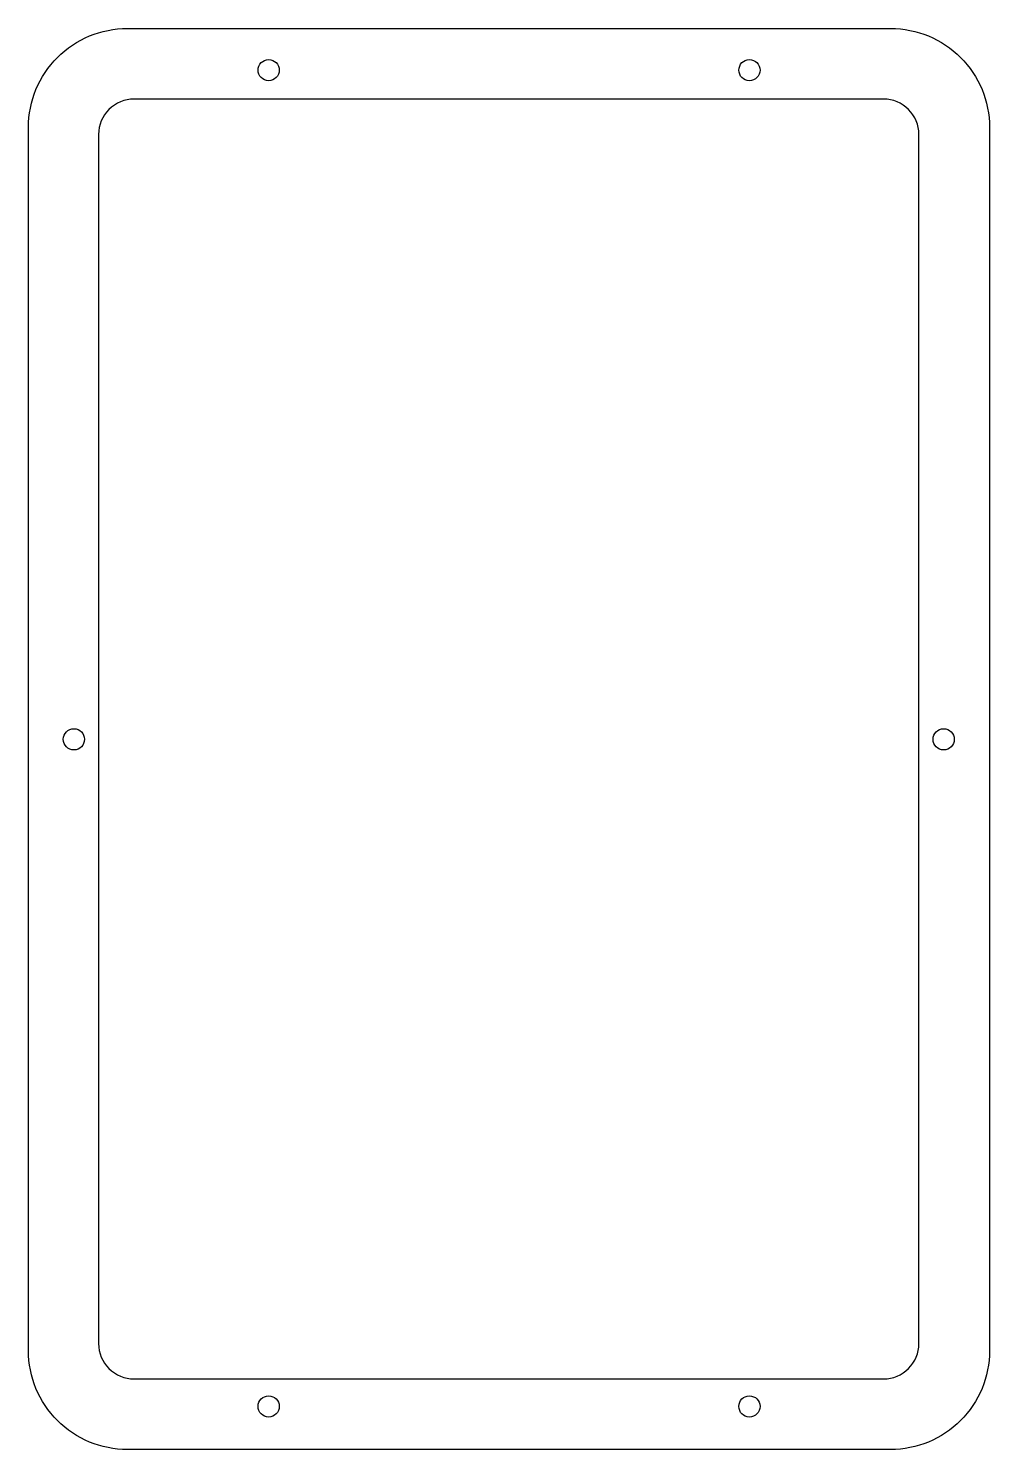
# Model space of a CAD drawing. Header units: millimetres. Extents: x -226 to -90, y -110 to 91.
import ezdxf

# ---------------------------------------------------------------- set-up
doc = ezdxf.new("R2010")
doc.units = ezdxf.units.MM
doc.layers.get('0').update_dxf_attribs({"linetype": 'CONTINUOUS'})

msp = doc.modelspace()

# ---------------------------------------------------------------- linework, layer by layer
for points in [[(-90, -96, -0.414214), (-104, -110), (-211.93, -110, -0.414214), (-225.93, -96), (-225.93, 77, -0.414214), (-211.93, 91), (-104, 91, -0.414214), (-90, 77)], [(-211, -100), (-105, -100, 0.414214), (-100, -95), (-100, 76, 0.414214), (-105, 81), (-211, 81, 0.414214), (-216, 76), (-216, -95, 0.414214)]]:
    msp.add_lwpolyline(points, format="xyb", close=True)
for centre in [(-191.96, 85.1), (-123.96, 85.1), (-219.5, -9.54), (-96.5, -9.54), (-191.96, -103.9), (-123.96, -103.9)]:
    msp.add_circle(centre, 1.5)

doc.saveas('drawing.dxf')
